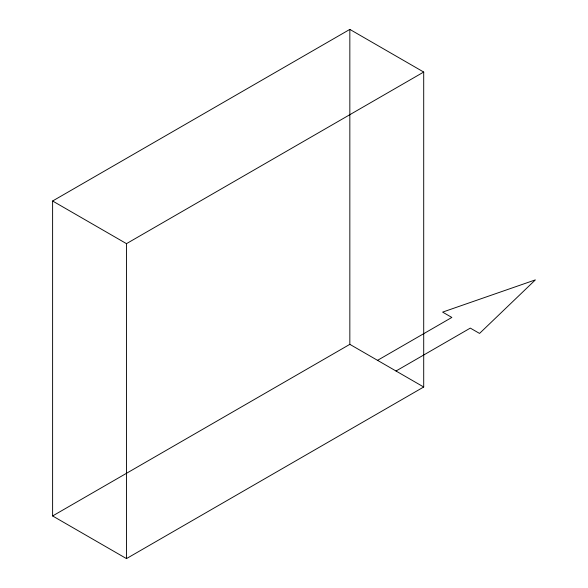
<?xml version="1.0" encoding="UTF-8"?>
<svg xmlns="http://www.w3.org/2000/svg" width="588" height="588" viewBox="0 0 588 588"><rect width="100%" height="100%" fill="white"/><g stroke="black" fill="none" stroke-linecap="round" stroke-linejoin="round"><path stroke-width="0.88" d="M52.611 201L349.838 29.4L423.705 72.045L423.705 387L126.479 558.6L52.611 515.955L52.611 201L126.479 243.653L423.705 72.045M52.611 515.955L349.838 344.347L423.705 387M377.54 360.341L451.849 317.439L442.617 312.11L535.389 279.873L479.551 333.433L470.312 328.104L396.011 371.006M349.838 29.4L349.838 344.347M126.479 243.653L126.479 558.6"/></g></svg>
